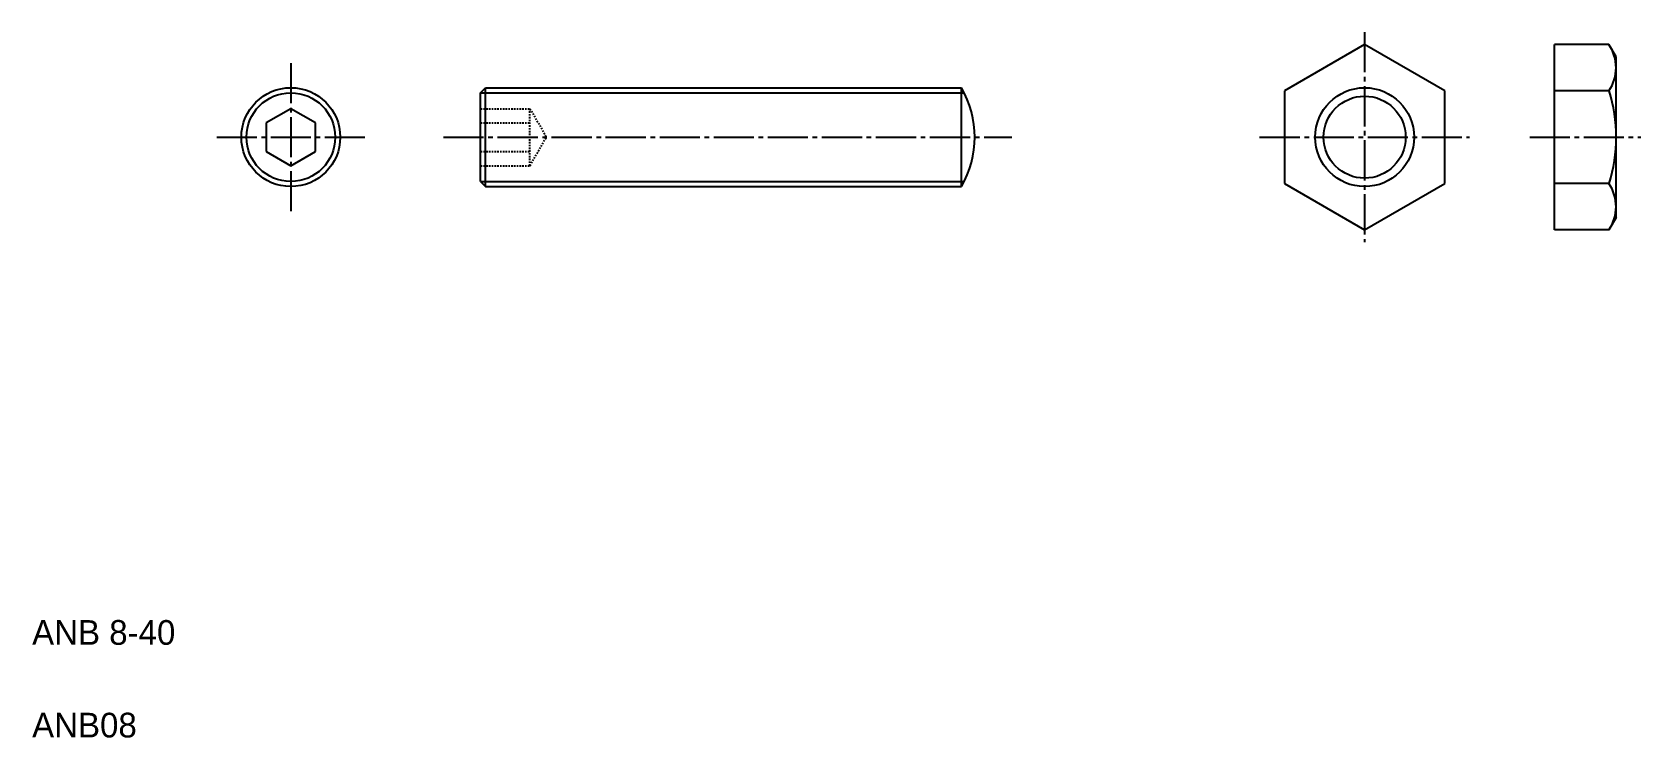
# Model space of a CAD drawing. Extents: x 5 to 135, y 5 to 62.
import ezdxf

# ---------------------------------------------------------------- set-up
doc = ezdxf.new("R2010")
doc.units = 0
doc.header["$LTSCALE"] = 0.25
doc.linetypes.add('CENTER', pattern=[17.5, 13, -1.5, 1.5, -1.5])
doc.linetypes.add('DASHED', pattern=[0.75, 0.5, -0.25])
doc.layers.get('0').update_dxf_attribs({"linetype": 'CONTINUOUS'})
doc.layers.add('CENTER', color=1, linetype='CENTER')

msp = doc.modelspace()

# ---------------------------------------------------------------- linework, layer by layer
at = {"color": 7, "linetype": 'CONTINUOUS'}
for p, q in [((112.86, 61.08), (106.36, 57.33)), ((119.36, 57.33), (112.86, 61.08)), ((128.22, 46.07), (128.22, 61.08)), ((132.63, 61.08), (128.22, 61.08)), ((133.22, 47.08), (133.22, 60.08)), ((41.3, 57.17), (41.71, 57.58)), ((41.71, 57.58), (80.23, 57.58)), ((41.71, 49.58), (41.71, 57.58)), ((80.23, 49.58), (80.23, 57.58)), ((106.36, 57.33), (106.36, 49.82)), ((119.36, 49.82), (119.36, 57.33)), ((132.63, 57.33), (128.22, 57.33)), ((41.3, 49.98), (41.3, 57.17)), ((25.94, 55.88), (23.94, 54.73)), ((23.94, 54.73), (23.94, 52.42)), ((27.94, 54.73), (25.94, 55.88)), ((27.94, 52.42), (27.94, 54.73)), ((23.94, 52.42), (25.94, 51.27)), ((25.94, 51.27), (27.94, 52.42)), ((41.3, 49.98), (41.71, 49.58)), ((41.71, 49.58), (80.23, 49.58)), ((106.36, 49.82), (112.86, 46.07)), ((112.86, 46.07), (119.36, 49.82)), ((132.63, 49.82), (128.22, 49.82)), ((132.63, 46.07), (128.22, 46.07))]:
    msp.add_line(p, q, dxfattribs=at)
for p, q in [((133.22, 60.08), (132.63, 61.08)), ((51.34, 49.58), (51.34, 49.58)), ((60.97, 49.58), (60.97, 49.58)), ((133.22, 47.08), (132.63, 46.07)), ((133.22, 47.08), (133.22, 47.08))]:
    msp.add_line(p, q)
at = {"color": 3, "linetype": 'CONTINUOUS'}
for p, q in [((41.3, 57.17), (80.45, 57.17)), ((41.3, 49.98), (80.45, 49.98))]:
    msp.add_line(p, q, dxfattribs=at)
at = {"color": 3, "linetype": 'DASHED'}
for p, q in [((41.3, 55.88), (45.3, 55.88)), ((41.3, 54.73), (45.3, 54.73)), ((45.3, 51.27), (45.3, 55.88)), ((45.3, 55.88), (46.63, 53.58)), ((45.3, 51.27), (46.63, 53.58)), ((41.3, 52.42), (45.3, 52.42)), ((41.3, 51.27), (45.3, 51.27))]:
    msp.add_line(p, q, dxfattribs=at)
at = {"color": 7, "linetype": 'CONTINUOUS'}
for centre, radius in [((25.94, 53.58), 4), ((112.86, 53.58), 3.32)]:
    msp.add_circle(centre, radius, dxfattribs=at)
at = {"color": 3, "linetype": 'CONTINUOUS'}
for centre, radius in [((112.86, 53.58), 4), ((25.94, 53.58), 3.59)]:
    msp.add_circle(centre, radius, dxfattribs=at)
for centre, radius, start, end in [((129.89, 59.2), 3.32, 325.6083, 34.3917), ((120.8, 53.58), 12.42, 342.412, 17.588), ((129.89, 47.95), 3.32, 325.6083, 34.3917)]:
    msp.add_arc(centre, radius, start, end)
at = {"color": 7, "linetype": 'CONTINUOUS'}
msp.add_arc((73.3, 53.58), 8, 330, 30, dxfattribs=at)
at = {"layer": 'CENTER', "color": 1, "linetype": 'CENTER'}
for p, q in [((112.86, 62.08), (112.86, 45.08)), ((25.94, 59.58), (25.94, 47.58)), ((19.94, 53.58), (31.94, 53.58)), ((38.3, 53.58), (84.3, 53.58)), ((104.36, 53.58), (121.36, 53.58)), ((126.22, 53.58), (135.22, 53.58))]:
    msp.add_line(p, q, dxfattribs=at)

# ---------------------------------------------------------------- texts
for s, p in [('ANB 8-40', (5, 12.5)), ('ANB08', (5, 5))]:
    msp.add_text(s, height=2).set_placement(p)

doc.saveas('drawing.dxf')
